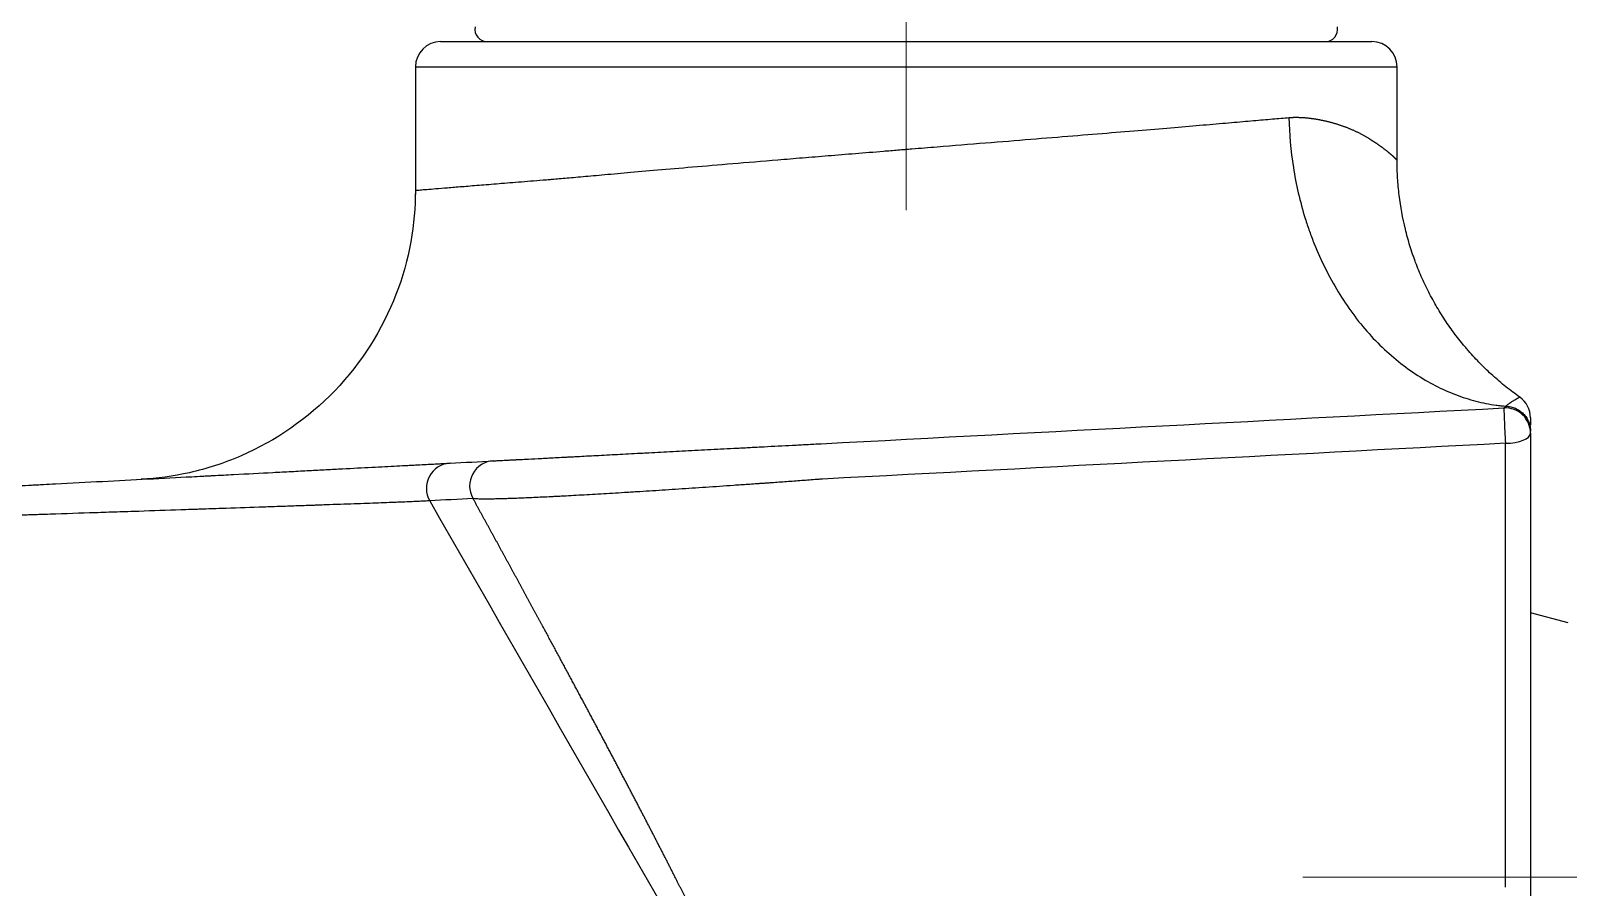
# Model space of a CAD drawing. Extents: x 900 to 2324, y -1513 to 827.
# Drawn here: x 1874.1 to 1935.2, y 247.6 to 281.6 of the extents above; entities that cross this region are included whole.
import ezdxf

# ---------------------------------------------------------------- set-up
doc = ezdxf.new("R2010")
doc.units = 0
doc.header["$LTSCALE"] = 4
doc.header["$MEASUREMENT"] = 0
doc.linetypes.add('CENTER2', pattern=[28.575, 19.05, -3.175, 3.175, -3.175])
doc.layers.add('1', color=7, linetype='CONTINUOUS')
doc.layers.add('Cneter', color=1, linetype='CENTER2', lineweight=13)

msp = doc.modelspace()

# ---------------------------------------------------------------- linework, layer by layer
at = {"layer": '1', "color": 7, "linetype": 'Continuous', "lineweight": -3}
for p, q in [((1890.405, 281.178), (1927.405, 281.178)), ((1889.405, 280.178), (1928.405, 280.178)), ((1889.405, 280.178), (1889.405, 275.107)), ((1928.405, 276.45), (1928.405, 280.178)), ((1935.204, 258.077), (1933.704, 258.479))]:
    msp.add_line(p, q, dxfattribs=at)
for centre, radius, start, end in [((1892.267, 281.678), 0.5, 170.41457, 270), ((1925.544, 281.678), 0.5, 270, 9.58543), ((1890.405, 280.178), 1, 90, 180), ((1927.405, 280.178), 1, 0, 90), ((1932.704, 265.624), 1, 0, 93)]:
    msp.add_arc(centre, radius, start, end, dxfattribs=at)
for centre, major_axis, ratio, start_param, end_param in [((1932.704, 266.233), (1, 0), 1, 0, 0.960104), ((1932.704, 265.624), (-0.052, 0.999), 0.016081, 0, 1.989444), ((1932.704, 265.624), (1, 0), 0.406746, 4.718993, 6.283185), ((1892.56, 263.52), (-0.052, 0.999), 0.998024, 6.283184, 8.30946), ((1890.839, 263.43), (-0.052, 0.999), 0.99809, 0, 2.042138)]:
    msp.add_ellipse(centre, major_axis=major_axis, ratio=ratio, start_param=start_param, end_param=end_param, dxfattribs=at)
for points, knots in [([(1889.405, 275.269), (1889.406, 275.269), (1889.438, 275.272), (1889.589, 275.285), (1889.843, 275.306), (1890.202, 275.335), (1890.668, 275.374), (1891.242, 275.42), (1891.923, 275.475), (1892.71, 275.539), (1893.304, 275.587), (1893.932, 275.638), (1894.305, 275.668), (1894.72, 275.702), (1894.789, 275.707), (1894.814, 275.71), (1894.817, 275.71), (1894.817, 275.71), (1894.817, 275.71), (1894.817, 275.71), (1894.817, 275.71), (1894.817, 275.71), (1894.818, 275.71), (1894.819, 275.71), (1894.823, 275.71), (1894.832, 275.711), (1894.883, 275.715), (1894.933, 275.719), (1895.072, 275.731), (1895.17, 275.739), (1895.481, 275.766), (1895.712, 275.786), (1896.224, 275.832), (1896.506, 275.857), (1897.126, 275.913), (1897.463, 275.943), (1898.2, 276.008), (1898.598, 276.043), (1899.459, 276.118), (1899.922, 276.158), (1900.916, 276.243), (1901.446, 276.288), (1902.576, 276.382), (1903.176, 276.432), (1904.126, 276.51), (1904.777, 276.564), (1905.802, 276.648), (1906.876, 276.735), (1907.622, 276.796), (1908.192, 276.842), (1908.48, 276.866), (1908.783, 276.891), (1908.893, 276.9), (1908.906, 276.901), (1908.906, 276.901), (1908.907, 276.901), (1908.908, 276.901), (1908.91, 276.901), (1908.915, 276.901), (1908.924, 276.902), (1908.953, 276.905), (1909.022, 276.91), (1909.085, 276.915), (1909.465, 276.946), (1909.799, 276.974), (1910.787, 277.054), (1911.428, 277.106), (1912.671, 277.206), (1913.272, 277.254), (1914.43, 277.348), (1914.987, 277.393), (1916.056, 277.48), (1916.567, 277.522), (1917.544, 277.602), (1918.008, 277.641), (1918.892, 277.714), (1919.311, 277.75), (1920.103, 277.817), (1920.477, 277.848), (1921.182, 277.909), (1921.513, 277.937), (1922.134, 277.991), (1922.424, 278.016), (1922.967, 278.063), (1923.22, 278.085), (1923.69, 278.125), (1923.908, 278.144), (1924.11, 278.16)], [0, 0, 0, 0, 0.031178, 0.062431, 0.093683, 0.124935, 0.156187, 0.18744, 0.218692, 0.249944, 0.281197, 0.281197, 0.312449, 0.316356, 0.318309, 0.318553, 0.318553, 0.318557, 0.318557, 0.318561, 0.318568, 0.318584, 0.318614, 0.318675, 0.318797, 0.319285, 0.320262, 0.328075, 0.328075, 0.343701, 0.343701, 0.374954, 0.374954, 0.406206, 0.406206, 0.437458, 0.437458, 0.468711, 0.468711, 0.499963, 0.499963, 0.531215, 0.531215, 0.562468, 0.562468, 0.578094, 0.59372, 0.609346, 0.624972, 0.624972, 0.632785, 0.636692, 0.63718, 0.63718, 0.637195, 0.637195, 0.637211, 0.637241, 0.637302, 0.637424, 0.637668, 0.638645, 0.640598, 0.640598, 0.656225, 0.656225, 0.687477, 0.687477, 0.718729, 0.718729, 0.749981, 0.749981, 0.781234, 0.781234, 0.812486, 0.812486, 0.843738, 0.843738, 0.874991, 0.874991, 0.906243, 0.906243, 0.937495, 0.937495, 0.968748, 0.968748, 1, 1, 1, 1]), ([(1924.11, 278.16), (1924.123, 278.161), (1924.15, 278.164), (1924.191, 278.166), (1924.232, 278.168), (1924.273, 278.17), (1924.315, 278.171), (1924.358, 278.172), (1924.401, 278.172), (1924.444, 278.172), (1924.488, 278.171), (1924.532, 278.169), (1924.577, 278.168), (1924.622, 278.165), (1924.668, 278.163), (1924.714, 278.159), (1924.76, 278.156), (1924.807, 278.152), (1924.854, 278.147), (1924.902, 278.142), (1924.949, 278.136), (1924.998, 278.13), (1925.046, 278.123), (1925.095, 278.116), (1925.144, 278.109), (1925.193, 278.101), (1925.242, 278.092), (1925.292, 278.083), (1925.342, 278.074), (1925.392, 278.064), (1925.443, 278.053), (1925.494, 278.042), (1925.544, 278.031), (1925.595, 278.019), (1925.646, 278.007), (1925.697, 277.994), (1925.749, 277.98), (1925.8, 277.967), (1925.852, 277.952), (1925.903, 277.938), (1925.955, 277.922), (1926.006, 277.906), (1926.058, 277.89), (1926.11, 277.873), (1926.161, 277.856), (1926.213, 277.839), (1926.264, 277.82), (1926.316, 277.802), (1926.367, 277.783), (1926.418, 277.763), (1926.469, 277.743), (1926.52, 277.722), (1926.571, 277.701), (1926.621, 277.68), (1926.671, 277.657), (1926.721, 277.635), (1926.771, 277.612), (1926.821, 277.588), (1926.87, 277.564), (1926.919, 277.54), (1926.967, 277.515), (1927.015, 277.49), (1927.063, 277.464), (1927.11, 277.437), (1927.157, 277.41), (1927.204, 277.383), (1927.25, 277.355), (1927.29, 277.33), (1927.324, 277.309), (1927.352, 277.291), (1927.379, 277.273), (1927.407, 277.256), (1927.433, 277.238), (1927.46, 277.221), (1927.485, 277.204), (1927.511, 277.187), (1927.535, 277.171), (1927.56, 277.154), (1927.584, 277.138), (1927.607, 277.122), (1927.63, 277.106), (1927.653, 277.09), (1927.675, 277.075), (1927.697, 277.059), (1927.718, 277.044), (1927.739, 277.029), (1927.76, 277.015), (1927.78, 277), (1927.8, 276.986), (1927.819, 276.972), (1927.838, 276.958), (1927.857, 276.944), (1927.875, 276.93), (1927.892, 276.917), (1927.91, 276.904), (1927.927, 276.891), (1927.943, 276.878), (1927.96, 276.865), (1927.976, 276.853), (1927.991, 276.841), (1928.006, 276.828), (1928.021, 276.817), (1928.036, 276.805), (1928.05, 276.793), (1928.063, 276.782), (1928.077, 276.771), (1928.09, 276.76), (1928.103, 276.749), (1928.115, 276.739), (1928.127, 276.728), (1928.139, 276.718), (1928.151, 276.708), (1928.162, 276.698), (1928.173, 276.689), (1928.183, 276.679), (1928.194, 276.67), (1928.204, 276.661), (1928.213, 276.652), (1928.223, 276.644), (1928.232, 276.635), (1928.241, 276.627), (1928.249, 276.619), (1928.257, 276.611), (1928.265, 276.603), (1928.273, 276.596), (1928.281, 276.588), (1928.288, 276.581), (1928.295, 276.574), (1928.302, 276.568), (1928.308, 276.561), (1928.314, 276.555), (1928.32, 276.548), (1928.326, 276.542), (1928.332, 276.537), (1928.337, 276.531), (1928.342, 276.526), (1928.347, 276.52), (1928.351, 276.515), (1928.356, 276.51), (1928.36, 276.506), (1928.364, 276.501), (1928.368, 276.497), (1928.371, 276.493), (1928.375, 276.489), (1928.378, 276.485), (1928.381, 276.482), (1928.384, 276.478), (1928.386, 276.475), (1928.389, 276.472), (1928.391, 276.469), (1928.393, 276.467), (1928.395, 276.464), (1928.397, 276.462), (1928.398, 276.46), (1928.4, 276.458), (1928.401, 276.457), (1928.402, 276.455), (1928.403, 276.454), (1928.404, 276.453), (1928.404, 276.452), (1928.405, 276.451), (1928.405, 276.451), (1928.405, 276.451), (1928.405, 276.451), (1928.405, 276.45)], [0, 0, 0, 0, 0.004812, 0.009704, 0.014677, 0.019731, 0.024867, 0.030085, 0.035385, 0.040767, 0.046231, 0.051779, 0.057409, 0.063123, 0.06892, 0.074801, 0.080765, 0.086814, 0.092947, 0.099163, 0.105465, 0.111851, 0.118322, 0.124877, 0.131518, 0.138244, 0.145055, 0.151951, 0.158933, 0.166001, 0.173154, 0.180393, 0.187718, 0.195129, 0.202627, 0.21021, 0.21788, 0.225636, 0.233478, 0.241407, 0.249422, 0.257525, 0.265714, 0.273989, 0.282352, 0.290802, 0.299338, 0.307962, 0.316672, 0.32547, 0.334355, 0.343328, 0.352387, 0.361535, 0.370769, 0.380091, 0.389501, 0.398998, 0.408582, 0.418255, 0.428015, 0.437862, 0.447798, 0.457821, 0.467933, 0.478132, 0.488419, 0.498794, 0.505429, 0.512034, 0.518609, 0.525153, 0.531667, 0.538151, 0.544605, 0.551029, 0.557422, 0.563786, 0.570119, 0.576422, 0.582695, 0.588938, 0.59515, 0.601333, 0.607486, 0.613608, 0.6197, 0.625763, 0.631795, 0.637797, 0.643769, 0.649712, 0.655624, 0.661506, 0.667359, 0.673181, 0.678974, 0.684736, 0.690469, 0.696172, 0.701845, 0.707488, 0.713102, 0.718685, 0.724239, 0.729763, 0.735257, 0.740722, 0.746156, 0.751562, 0.756937, 0.762283, 0.767599, 0.772885, 0.778142, 0.783369, 0.788567, 0.793735, 0.798874, 0.803983, 0.809063, 0.814113, 0.819134, 0.824125, 0.829088, 0.83402, 0.838924, 0.843798, 0.848642, 0.853458, 0.858244, 0.863001, 0.867729, 0.872428, 0.877097, 0.881738, 0.886349, 0.890932, 0.895485, 0.90001, 0.904505, 0.908972, 0.91341, 0.917819, 0.922199, 0.92655, 0.930873, 0.935167, 0.939432, 0.943668, 0.947877, 0.952056, 0.956207, 0.96033, 0.964424, 0.96849, 0.972527, 0.976536, 0.980517, 0.98447, 0.988395, 0.992291, 0.99616, 1, 1, 1, 1]), ([(1924.11, 278.16), (1924.123, 277.519), (1924.178, 276.854), (1924.337, 275.843), (1924.402, 275.503), (1924.559, 274.824), (1924.651, 274.484), (1924.808, 273.978), (1924.864, 273.81), (1924.982, 273.475), (1925.045, 273.309), (1925.243, 272.813), (1925.681, 271.838), (1926.416, 270.625), (1927.064, 269.826), (1927.516, 269.322), (1927.751, 269.085), (1928.479, 268.422), (1929.251, 267.853), (1930.187, 267.369), (1930.592, 267.201), (1930.861, 267.098), (1930.996, 267.051), (1931.401, 266.923), (1931.804, 266.82), (1932.269, 266.741), (1932.467, 266.717), (1932.598, 266.702), (1932.663, 266.696), (1932.729, 266.691)], [0, 0, 0, 0, 0.125, 0.125, 0.1875, 0.1875, 0.25, 0.25, 0.28125, 0.28125, 0.3125, 0.3125, 0.375, 0.5, 0.5625, 0.5625, 0.625, 0.625, 0.75, 0.8125, 0.84375, 0.84375, 0.875, 0.875, 0.9375, 0.96875, 0.984375, 0.984375, 1, 1, 1, 1]), ([(1933.278, 267.053), (1933.184, 267.118), (1933.092, 267.186), (1932.909, 267.323), (1932.819, 267.393), (1932.552, 267.606), (1932.378, 267.754), (1932.039, 268.059), (1931.874, 268.217), (1931.552, 268.543), (1931.396, 268.712), (1931.206, 268.929), (1931.169, 268.973), (1931.094, 269.061), (1931.057, 269.106), (1930.947, 269.24), (1930.875, 269.33), (1930.664, 269.603), (1930.394, 269.975), (1930.148, 270.359), (1929.915, 270.751), (1929.693, 271.149), (1929.495, 271.561), (1929.308, 271.979), (1929.221, 272.192), (1929.119, 272.462), (1929.1, 272.516), (1929.06, 272.625), (1929.041, 272.68), (1928.985, 272.844), (1928.95, 272.954), (1928.848, 273.284), (1928.787, 273.505), (1928.624, 274.172), (1928.543, 274.621), (1928.461, 275.302), (1928.44, 275.53), (1928.412, 275.988), (1928.405, 276.219), (1928.405, 276.45)], [0, 0, 0, 0, 0.03125, 0.03125, 0.0625, 0.0625, 0.125, 0.125, 0.1875, 0.1875, 0.25, 0.25, 0.265625, 0.265625, 0.28125, 0.28125, 0.3125, 0.3125, 0.375, 0.4375, 0.4375, 0.5, 0.5625, 0.5625, 0.625, 0.625, 0.640625, 0.640625, 0.65625, 0.65625, 0.6875, 0.6875, 0.75, 0.75, 0.875, 0.875, 0.9375, 0.9375, 1, 1, 1, 1]), ([(1889.405, 275.269), (1889.405, 273.941), (1889.168, 272.514), (1888.102, 269.749), (1887.27, 268.418), (1885.138, 266.196), (1883.844, 265.311), (1881.81, 264.427), (1881.117, 264.204), (1879.78, 263.903), (1879.158, 263.824), (1878.507, 263.785)], [0, 0, 0, 0, 0.251725, 0.251725, 0.503449, 0.503449, 0.755174, 0.755174, 0.881036, 0.881036, 1, 1, 1, 1]), ([(1932.728, 266.691), (1932.755, 266.716), (1932.781, 266.738), (1932.817, 266.768), (1932.829, 266.778), (1932.851, 266.795), (1932.862, 266.804), (1932.895, 266.828), (1932.915, 266.843), (1932.953, 266.869), (1932.972, 266.881), (1933.023, 266.915), (1933.054, 266.933), (1933.108, 266.964), (1933.133, 266.978), (1933.175, 267), (1933.193, 267.01), (1933.224, 267.026), (1933.237, 267.032), (1933.258, 267.042), (1933.265, 267.046), (1933.275, 267.051), (1933.278, 267.053), (1933.278, 267.053)], [0, 0, 0, 0, 0.062493, 0.062493, 0.09374, 0.09374, 0.124986, 0.124986, 0.18748, 0.18748, 0.249973, 0.249973, 0.374959, 0.374959, 0.499946, 0.499946, 0.624932, 0.624932, 0.749919, 0.749919, 0.874905, 0.874905, 1, 1, 1, 1]), ([(1932.652, 266.622), (1932.655, 266.622), (1932.658, 266.623), (1932.663, 266.625), (1932.672, 266.628), (1932.682, 266.634), (1932.703, 266.652), (1932.717, 266.669), (1932.733, 266.691)], [0, 0, 0, 0, 0.125, 0.125, 0.25, 0.5, 0.5, 1, 1, 1, 1]), ([(1932.728, 266.691), (1932.793, 266.69), (1932.857, 266.682), (1932.983, 266.654), (1933.044, 266.634), (1933.163, 266.583), (1933.219, 266.551), (1933.325, 266.478), (1933.375, 266.437), (1933.465, 266.345), (1933.506, 266.294), (1933.576, 266.187), (1933.606, 266.129), (1933.655, 266.01), (1933.673, 265.948), (1933.698, 265.822), (1933.704, 265.758), (1933.704, 265.693)], [0, 0, 0, 0, 0.125, 0.125, 0.25, 0.25, 0.375, 0.375, 0.5, 0.5, 0.625, 0.625, 0.75, 0.75, 0.875, 0.875, 1, 1, 1, 1]), ([(1933.704, 266.233), (1933.704, 266.233), (1933.704, 266.23), (1933.704, 266.218), (1933.704, 266.209), (1933.704, 266.186), (1933.704, 266.171), (1933.704, 266.137), (1933.704, 266.118), (1933.704, 266.074), (1933.704, 266.05), (1933.704, 265.997), (1933.704, 265.967), (1933.704, 265.934), (1933.704, 265.933), (1933.704, 265.932)], [0, 0, 0, 0, 0.165649, 0.165649, 0.331298, 0.331298, 0.496946, 0.496946, 0.662595, 0.662595, 0.828244, 0.828244, 0.993893, 0.993893, 1, 1, 1, 1]), ([(1903.259, 265.082), (1903.634, 265.102), (1904.01, 265.121), (1904.576, 265.151), (1904.765, 265.161), (1905.144, 265.181), (1905.334, 265.191), (1905.524, 265.201)], [0, 0, 0, 0, 0.5, 0.5, 0.75, 0.75, 1, 1, 1, 1]), ([(1932.711, 247.574), (1932.711, 248.183), (1932.711, 248.792), (1932.711, 251.837), (1932.711, 254.273), (1932.711, 259.545), (1932.711, 262.381), (1932.711, 265.217)], [0, 0, 0, 0, 0.103559, 0.103559, 0.517795, 0.517795, 1, 1, 1, 1]), ([(1933.704, 265.624), (1933.704, 264.609), (1933.704, 263.594), (1933.704, 260.957), (1933.704, 259.335), (1933.704, 256.091), (1933.704, 254.469), (1933.704, 251.225), (1933.704, 249.603), (1933.704, 247.981)], [0, 0, 0, 0, 0.172575, 0.172575, 0.448383, 0.448383, 0.724192, 0.724192, 1, 1, 1, 1]), ([(1892.508, 264.518), (1892.514, 264.519), (1892.52, 264.519), (1892.535, 264.52), (1892.56, 264.521), (1892.593, 264.523), (1892.669, 264.527), (1892.797, 264.534), (1892.98, 264.543), (1893.14, 264.552), (1893.196, 264.555), (1893.287, 264.559), (1893.334, 264.562), (1893.383, 264.564), (1893.416, 264.566), (1893.433, 264.567), (1893.518, 264.571), (1893.589, 264.575), (1893.739, 264.583), (1893.817, 264.587), (1894.062, 264.6), (1894.416, 264.618), (1894.824, 264.64), (1895.15, 264.657), (1895.262, 264.663), (1895.407, 264.67), (1895.436, 264.672), (1895.494, 264.675), (1895.524, 264.677), (1895.613, 264.681), (1895.674, 264.684), (1895.978, 264.7), (1896.232, 264.714), (1896.762, 264.741), (1897.314, 264.77), (1897.907, 264.801), (1898.252, 264.82), (1898.29, 264.822), (1898.367, 264.826), (1898.406, 264.828), (1898.523, 264.834), (1898.758, 264.846), (1898.996, 264.858), (1899.476, 264.884), (1899.801, 264.901), (1900.298, 264.927), (1900.466, 264.936), (1900.803, 264.953), (1900.973, 264.962), (1901.486, 264.989), (1901.834, 265.007), (1902.276, 265.03), (1902.365, 265.035), (1902.543, 265.044), (1902.721, 265.054), (1902.9, 265.063), (1903.079, 265.072), (1903.169, 265.077), (1903.259, 265.082)], [0, 0, 0, 0, 0.015625, 0.015625, 0.03125, 0.0625, 0.0625, 0.125, 0.1875, 0.1875, 0.21875, 0.21875, 0.234375, 0.242188, 0.242188, 0.25, 0.25, 0.28125, 0.28125, 0.3125, 0.3125, 0.375, 0.4375, 0.4375, 0.46875, 0.46875, 0.476563, 0.476563, 0.484375, 0.484375, 0.5, 0.5, 0.5625, 0.5625, 0.625, 0.6875, 0.6875, 0.695313, 0.695313, 0.703125, 0.703125, 0.71875, 0.75, 0.75, 0.8125, 0.8125, 0.84375, 0.84375, 0.875, 0.875, 0.9375, 0.9375, 0.953125, 0.953125, 0.96875, 0.984375, 0.984375, 1, 1, 1, 1]), ([(1869.292, 263.302), (1869.948, 263.336), (1870.601, 263.37), (1871.9, 263.438), (1872.546, 263.472), (1873.51, 263.523), (1873.83, 263.54), (1874.23, 263.561), (1874.31, 263.565), (1874.469, 263.573), (1874.549, 263.577), (1874.788, 263.59), (1874.947, 263.598), (1875.737, 263.64), (1876.359, 263.672), (1877.582, 263.736), (1878.184, 263.768), (1879.367, 263.83), (1879.948, 263.86), (1880.661, 263.898), (1880.803, 263.905), (1881.014, 263.916), (1881.085, 263.92), (1881.225, 263.927), (1881.575, 263.946), (1881.917, 263.963), (1882.725, 264.006), (1883.245, 264.033), (1883.996, 264.072), (1884.241, 264.085), (1884.722, 264.11), (1885.193, 264.135), (1885.644, 264.159), (1885.974, 264.176), (1886.083, 264.182), (1886.298, 264.193), (1886.403, 264.199), (1886.923, 264.226), (1887.311, 264.246), (1887.853, 264.275), (1888.027, 264.284), (1888.36, 264.301), (1888.52, 264.309), (1888.825, 264.325), (1888.971, 264.333), (1889.177, 264.344), (1889.244, 264.347), (1889.342, 264.353), (1889.374, 264.354), (1889.437, 264.358), (1889.468, 264.359), (1889.743, 264.374), (1889.953, 264.385), (1890.218, 264.398), (1890.298, 264.403), (1890.441, 264.41), (1890.505, 264.414), (1890.615, 264.419), (1890.661, 264.422), (1890.737, 264.426), (1890.766, 264.427), (1890.787, 264.428)], [0, 0, 0, 0, 0.0625, 0.0625, 0.125, 0.125, 0.15625, 0.15625, 0.164062, 0.164062, 0.171875, 0.171875, 0.1875, 0.1875, 0.25, 0.25, 0.3125, 0.3125, 0.375, 0.375, 0.390625, 0.390625, 0.398437, 0.398437, 0.40625, 0.4375, 0.4375, 0.5, 0.5, 0.53125, 0.53125, 0.5625, 0.59375, 0.59375, 0.609375, 0.609375, 0.625, 0.625, 0.6875, 0.6875, 0.71875, 0.71875, 0.75, 0.75, 0.78125, 0.78125, 0.796875, 0.796875, 0.804687, 0.804687, 0.8125, 0.8125, 0.875, 0.875, 0.90625, 0.90625, 0.9375, 0.9375, 0.96875, 0.96875, 1, 1, 1, 1]), ([(1903.19, 263.621), (1903.166, 263.62), (1903.142, 263.618), (1903.094, 263.614), (1903.07, 263.613), (1902.998, 263.608), (1902.855, 263.597), (1902.618, 263.581), (1902.428, 263.567), (1902.239, 263.554), (1902.145, 263.548), (1901.675, 263.515), (1901.306, 263.49), (1900.76, 263.452), (1900.58, 263.44), (1900.222, 263.416), (1900.044, 263.404), (1899.516, 263.369), (1899.17, 263.347), (1898.661, 263.314), (1898.492, 263.304), (1898.242, 263.288), (1898.159, 263.283), (1898.035, 263.275), (1897.994, 263.273), (1897.912, 263.268), (1897.544, 263.245), (1897.19, 263.224), (1896.581, 263.188), (1896.288, 263.171), (1895.724, 263.139), (1895.453, 263.125), (1895.129, 263.108), (1895.065, 263.104), (1894.969, 263.099), (1894.938, 263.098), (1894.875, 263.095), (1894.72, 263.087), (1894.57, 263.079), (1894.221, 263.063), (1893.784, 263.043), (1893.404, 263.028), (1893.139, 263.019), (1893.055, 263.016), (1892.893, 263.011), (1892.815, 263.009), (1892.723, 263.006), (1892.705, 263.006), (1892.669, 263.005), (1892.616, 263.004), (1892.497, 263.001), (1892.404, 263), (1892.229, 262.998), (1892.027, 262.998), (1891.883, 263.002), (1891.768, 263.009), (1891.725, 263.014), (1891.696, 263.02)], [0, 0, 0, 0, 0.003906, 0.003906, 0.007812, 0.007812, 0.015625, 0.03125, 0.046875, 0.046875, 0.0625, 0.0625, 0.125, 0.125, 0.15625, 0.15625, 0.1875, 0.1875, 0.25, 0.25, 0.28125, 0.28125, 0.296875, 0.296875, 0.304687, 0.304687, 0.3125, 0.375, 0.375, 0.4375, 0.4375, 0.5, 0.5, 0.515625, 0.515625, 0.523437, 0.523437, 0.53125, 0.5625, 0.5625, 0.625, 0.6875, 0.6875, 0.71875, 0.71875, 0.75, 0.75, 0.757812, 0.757812, 0.765625, 0.78125, 0.8125, 0.8125, 0.875, 0.9375, 0.9375, 1, 1, 1, 1]), ([(1905.583, 263.795), (1905.558, 263.793), (1905.533, 263.791), (1905.483, 263.788), (1905.407, 263.782), (1905.231, 263.769), (1905.081, 263.757), (1904.78, 263.735), (1904.579, 263.72), (1904.179, 263.69), (1903.98, 263.676), (1903.68, 263.654), (1903.581, 263.647), (1903.431, 263.637), (1903.357, 263.631), (1903.282, 263.626), (1903.233, 263.623), (1903.208, 263.621), (1903.183, 263.619)], [0, 0, 0, 0, 0.03125, 0.03125, 0.0625, 0.125, 0.25, 0.25, 0.5, 0.5, 0.75, 0.75, 0.875, 0.875, 0.9375, 0.96875, 0.96875, 1, 1, 1, 1]), ([(1889.975, 262.93), (1889.975, 262.93), (1889.975, 262.93), (1889.974, 262.93), (1889.974, 262.93), (1889.973, 262.929), (1889.971, 262.929), (1889.966, 262.929), (1889.956, 262.928), (1889.934, 262.927), (1889.91, 262.925), (1889.855, 262.922), (1889.811, 262.92), (1889.705, 262.915), (1889.644, 262.912), (1889.506, 262.906), (1889.429, 262.902), (1889.174, 262.891), (1888.971, 262.883), (1888.706, 262.873), (1888.676, 262.872), (1888.615, 262.869), (1888.584, 262.868), (1888.49, 262.864), (1888.425, 262.862), (1888.226, 262.854), (1888.085, 262.849), (1887.791, 262.838), (1887.636, 262.832), (1887.314, 262.82), (1887.147, 262.814), (1886.624, 262.795), (1886.249, 262.782), (1885.749, 262.764), (1885.647, 262.76), (1885.492, 262.754), (1885.44, 262.753), (1885.335, 262.749), (1885.071, 262.74), (1884.582, 262.722), (1884.129, 262.707), (1883.666, 262.691), (1883.43, 262.683), (1882.707, 262.658), (1882.207, 262.641), (1881.431, 262.615), (1881.168, 262.606), (1880.833, 262.594), (1880.766, 262.592), (1880.631, 262.587), (1880.564, 262.585), (1880.36, 262.578), (1880.224, 262.574), (1879.54, 262.55), (1878.983, 262.531), (1878.132, 262.503), (1877.846, 262.494), (1877.414, 262.479), (1877.269, 262.475), (1876.978, 262.465), (1876.832, 262.46), (1876.099, 262.437), (1875.503, 262.417), (1874.747, 262.392), (1874.595, 262.387), (1874.366, 262.38), (1874.29, 262.377), (1874.137, 262.372), (1873.755, 262.36), (1873.063, 262.337), (1872.444, 262.317), (1871.979, 262.301), (1871.823, 262.296), (1871.512, 262.286), (1871.356, 262.281), (1870.888, 262.266), (1870.576, 262.256), (1870.107, 262.241), (1869.872, 262.233), (1869.598, 262.225), (1869.461, 262.22), (1869.392, 262.218), (1869.358, 262.217), (1869.343, 262.217), (1869.333, 262.216), (1869.328, 262.216), (1869.324, 262.216)], [0, 0, 0, 0, 0.000244, 0.000244, 0.000488, 0.000977, 0.001953, 0.003906, 0.007812, 0.015625, 0.03125, 0.03125, 0.0625, 0.0625, 0.09375, 0.09375, 0.125, 0.125, 0.1875, 0.1875, 0.195313, 0.195313, 0.203125, 0.203125, 0.21875, 0.21875, 0.25, 0.25, 0.28125, 0.28125, 0.3125, 0.3125, 0.375, 0.375, 0.390625, 0.390625, 0.398437, 0.398437, 0.40625, 0.4375, 0.46875, 0.46875, 0.5, 0.5, 0.5625, 0.5625, 0.59375, 0.59375, 0.601562, 0.601562, 0.609375, 0.609375, 0.625, 0.625, 0.6875, 0.6875, 0.71875, 0.71875, 0.734375, 0.734375, 0.75, 0.75, 0.8125, 0.8125, 0.828125, 0.828125, 0.835937, 0.835937, 0.84375, 0.875, 0.90625, 0.90625, 0.921875, 0.921875, 0.9375, 0.9375, 0.96875, 0.96875, 0.984375, 0.992188, 0.996094, 0.998047, 0.999023, 0.999512, 0.999512, 1, 1, 1, 1]), ([(1899.765, 247.892), (1899.754, 247.913), (1899.733, 247.955), (1899.701, 248.018), (1899.669, 248.082), (1899.637, 248.145), (1899.604, 248.209), (1899.572, 248.273), (1899.539, 248.338), (1899.506, 248.403), (1899.473, 248.468), (1899.44, 248.533), (1899.406, 248.598), (1899.373, 248.664), (1899.339, 248.73), (1899.305, 248.796), (1899.271, 248.863), (1899.237, 248.929), (1899.203, 248.996), (1899.168, 249.064), (1899.134, 249.131), (1899.099, 249.199), (1899.064, 249.267), (1899.029, 249.335), (1898.993, 249.404), (1898.958, 249.473), (1898.922, 249.542), (1898.887, 249.611), (1898.851, 249.681), (1898.815, 249.751), (1898.779, 249.821), (1898.742, 249.891), (1898.706, 249.962), (1898.669, 250.033), (1898.632, 250.104), (1898.595, 250.175), (1898.558, 250.247), (1898.521, 250.319), (1898.483, 250.391), (1898.446, 250.463), (1898.408, 250.536), (1898.37, 250.609), (1898.332, 250.682), (1898.294, 250.756), (1898.255, 250.829), (1898.217, 250.903), (1898.178, 250.977), (1898.139, 251.052), (1898.1, 251.127), (1898.061, 251.202), (1898.021, 251.277), (1897.982, 251.352), (1897.942, 251.428), (1897.902, 251.504), (1897.862, 251.58), (1897.822, 251.657), (1897.782, 251.734), (1897.742, 251.811), (1897.701, 251.888), (1897.66, 251.966), (1897.619, 252.044), (1897.578, 252.122), (1897.537, 252.2), (1897.496, 252.279), (1897.454, 252.357), (1897.412, 252.437), (1897.37, 252.516), (1897.328, 252.596), (1897.286, 252.675), (1897.244, 252.756), (1897.201, 252.836), (1897.159, 252.917), (1897.116, 252.998), (1897.073, 253.079), (1897.03, 253.16), (1896.987, 253.242), (1896.943, 253.324), (1896.9, 253.406), (1896.856, 253.488), (1896.812, 253.571), (1896.768, 253.654), (1896.724, 253.737), (1896.679, 253.821), (1896.635, 253.905), (1896.59, 253.989), (1896.545, 254.073), (1896.5, 254.157), (1896.455, 254.242), (1896.41, 254.327), (1896.364, 254.412), (1896.319, 254.498), (1896.273, 254.584), (1896.227, 254.67), (1896.181, 254.756), (1896.135, 254.843), (1896.088, 254.93), (1896.042, 255.017), (1895.995, 255.104), (1895.948, 255.192), (1895.901, 255.279), (1895.854, 255.368), (1895.806, 255.456), (1895.759, 255.545), (1895.711, 255.633), (1895.663, 255.723), (1895.615, 255.812), (1895.567, 255.902), (1895.519, 255.992), (1895.47, 256.082), (1895.422, 256.172), (1895.373, 256.263), (1895.324, 256.354), (1895.275, 256.445), (1895.226, 256.537), (1895.176, 256.628), (1895.127, 256.72), (1895.077, 256.813), (1895.027, 256.905), (1894.977, 256.998), (1894.927, 257.091), (1894.877, 257.184), (1894.826, 257.278), (1894.776, 257.371), (1894.725, 257.465), (1894.674, 257.56), (1894.623, 257.654), (1894.571, 257.749), (1894.52, 257.844), (1894.468, 257.939), (1894.417, 258.035), (1894.365, 258.131), (1894.313, 258.227), (1894.26, 258.323), (1894.208, 258.42), (1894.155, 258.517), (1894.103, 258.614), (1894.05, 258.711), (1893.997, 258.809), (1893.944, 258.907), (1893.89, 259.005), (1893.837, 259.103), (1893.783, 259.202), (1893.729, 259.301), (1893.676, 259.4), (1893.621, 259.5), (1893.567, 259.599), (1893.513, 259.699), (1893.458, 259.799), (1893.403, 259.9), (1893.349, 260.001), (1893.293, 260.102), (1893.238, 260.203), (1893.183, 260.304), (1893.127, 260.406), (1893.072, 260.508), (1893.016, 260.61), (1892.96, 260.713), (1892.904, 260.816), (1892.847, 260.919), (1892.791, 261.022), (1892.734, 261.126), (1892.678, 261.229), (1892.621, 261.334), (1892.563, 261.438), (1892.506, 261.542), (1892.449, 261.647), (1892.391, 261.752), (1892.334, 261.858), (1892.276, 261.963), (1892.218, 262.069), (1892.159, 262.175), (1892.101, 262.282), (1892.043, 262.388), (1891.984, 262.495), (1891.925, 262.602), (1891.866, 262.71), (1891.807, 262.818), (1891.748, 262.925), (1891.708, 262.998), (1891.688, 263.034)], [0, 0, 0, 0, 0.004933, 0.009872, 0.014817, 0.019768, 0.024725, 0.029688, 0.034658, 0.039633, 0.044615, 0.049603, 0.054597, 0.059598, 0.064605, 0.069618, 0.074638, 0.079665, 0.084698, 0.089737, 0.094784, 0.099837, 0.104897, 0.109963, 0.115037, 0.120117, 0.125205, 0.130299, 0.1354, 0.140508, 0.145624, 0.150746, 0.155876, 0.161013, 0.166157, 0.171308, 0.176467, 0.181633, 0.186806, 0.191987, 0.197175, 0.202371, 0.207575, 0.212786, 0.218005, 0.223231, 0.228465, 0.233707, 0.238957, 0.244214, 0.249479, 0.254753, 0.260034, 0.265323, 0.27062, 0.275926, 0.281239, 0.28656, 0.29189, 0.297228, 0.302574, 0.307928, 0.313291, 0.318662, 0.324041, 0.329429, 0.334825, 0.34023, 0.345643, 0.351065, 0.356495, 0.361934, 0.367382, 0.372838, 0.378303, 0.383777, 0.38926, 0.394751, 0.400251, 0.40576, 0.411278, 0.416805, 0.422341, 0.427886, 0.43344, 0.439004, 0.444576, 0.450157, 0.455748, 0.461348, 0.466957, 0.472575, 0.478203, 0.483839, 0.489486, 0.495141, 0.500807, 0.506481, 0.512165, 0.517859, 0.523562, 0.529274, 0.534997, 0.540729, 0.54647, 0.552221, 0.557982, 0.563753, 0.569533, 0.575324, 0.581124, 0.586934, 0.592754, 0.598583, 0.604423, 0.610273, 0.616132, 0.622002, 0.627882, 0.633772, 0.639671, 0.645581, 0.651502, 0.657432, 0.663373, 0.669323, 0.675285, 0.681256, 0.687238, 0.69323, 0.699232, 0.705245, 0.711268, 0.717302, 0.723346, 0.7294, 0.735465, 0.741541, 0.747627, 0.753724, 0.759831, 0.765949, 0.772078, 0.778217, 0.784367, 0.790528, 0.7967, 0.802882, 0.809075, 0.815279, 0.821494, 0.82772, 0.833956, 0.840204, 0.846462, 0.852731, 0.859012, 0.865303, 0.871605, 0.877919, 0.884243, 0.890579, 0.896925, 0.903283, 0.909652, 0.916032, 0.922424, 0.928826, 0.93524, 0.941665, 0.948101, 0.954549, 0.961008, 0.967478, 0.97396, 0.980453, 0.986957, 0.993473, 1, 1, 1, 1]), ([(1933.704, 247.981), (1933.704, 247.651), (1933.704, 247.325), (1933.704, 246.68), (1933.704, 246.36), (1933.704, 245.413), (1933.704, 244.795), (1933.704, 243.888), (1933.704, 243.589), (1933.704, 243.146), (1933.704, 242.999), (1933.704, 242.708), (1933.704, 242.563), (1933.704, 241.846), (1933.704, 241.29), (1933.704, 240.752)], [0, 0, 0, 0, 0.125, 0.125, 0.25, 0.25, 0.5, 0.5, 0.625, 0.625, 0.6875, 0.6875, 0.75, 0.75, 1, 1, 1, 1]), ([(1902.614, 240.9), (1902.616, 240.899), (1902.62, 240.899), (1902.625, 240.899), (1902.631, 240.899), (1902.636, 240.899), (1902.641, 240.899), (1902.646, 240.9), (1902.651, 240.901), (1902.655, 240.902), (1902.66, 240.903), (1902.664, 240.905), (1902.669, 240.906), (1902.673, 240.908), (1902.677, 240.91), (1902.681, 240.913), (1902.685, 240.915), (1902.688, 240.918), (1902.692, 240.921), (1902.695, 240.925), (1902.698, 240.928), (1902.701, 240.932), (1902.704, 240.936), (1902.707, 240.94), (1902.71, 240.944), (1902.713, 240.949), (1902.715, 240.954), (1902.717, 240.959), (1902.719, 240.964), (1902.721, 240.97), (1902.723, 240.975), (1902.725, 240.981), (1902.727, 240.987), (1902.728, 240.994), (1902.73, 241), (1902.731, 241.007), (1902.732, 241.014), (1902.733, 241.021), (1902.734, 241.029), (1902.735, 241.037), (1902.735, 241.045), (1902.736, 241.053), (1902.736, 241.061), (1902.736, 241.07), (1902.736, 241.079), (1902.736, 241.088), (1902.736, 241.097), (1902.735, 241.106), (1902.735, 241.116), (1902.734, 241.126), (1902.733, 241.136), (1902.733, 241.146), (1902.732, 241.157), (1902.73, 241.168), (1902.729, 241.179), (1902.728, 241.19), (1902.726, 241.202), (1902.724, 241.213), (1902.723, 241.225), (1902.721, 241.237), (1902.719, 241.25), (1902.716, 241.262), (1902.714, 241.275), (1902.711, 241.288), (1902.709, 241.301), (1902.706, 241.315), (1902.703, 241.328), (1902.7, 241.342), (1902.697, 241.357), (1902.694, 241.371), (1902.69, 241.385), (1902.687, 241.4), (1902.683, 241.415), (1902.679, 241.431), (1902.675, 241.446), (1902.671, 241.462), (1902.667, 241.478), (1902.663, 241.494), (1902.658, 241.51), (1902.653, 241.527), (1902.649, 241.543), (1902.644, 241.56), (1902.639, 241.578), (1902.634, 241.595), (1902.628, 241.613), (1902.623, 241.631), (1902.617, 241.649), (1902.612, 241.667), (1902.606, 241.686), (1902.6, 241.704), (1902.594, 241.723), (1902.588, 241.743), (1902.581, 241.762), (1902.575, 241.782), (1902.568, 241.802), (1902.561, 241.822), (1902.554, 241.842), (1902.547, 241.863), (1902.54, 241.883), (1902.533, 241.904), (1902.526, 241.926), (1902.518, 241.947), (1902.51, 241.969), (1902.503, 241.991), (1902.495, 242.013), (1902.486, 242.035), (1902.478, 242.058), (1902.47, 242.08), (1902.461, 242.103), (1902.453, 242.127), (1902.444, 242.15), (1902.435, 242.174), (1902.426, 242.198), (1902.417, 242.222), (1902.408, 242.246), (1902.398, 242.271), (1902.389, 242.295), (1902.379, 242.32), (1902.369, 242.346), (1902.359, 242.371), (1902.349, 242.397), (1902.339, 242.423), (1902.329, 242.449), (1902.318, 242.475), (1902.308, 242.501), (1902.297, 242.528), (1902.286, 242.555), (1902.275, 242.582), (1902.264, 242.61), (1902.252, 242.637), (1902.241, 242.665), (1902.229, 242.693), (1902.218, 242.722), (1902.206, 242.75), (1902.194, 242.779), (1902.182, 242.808), (1902.17, 242.837), (1902.157, 242.867), (1902.145, 242.896), (1902.132, 242.926), (1902.12, 242.956), (1902.107, 242.986), (1902.094, 243.017), (1902.08, 243.048), (1902.067, 243.079), (1902.054, 243.11), (1902.04, 243.141), (1902.027, 243.173), (1902.013, 243.205), (1901.999, 243.237), (1901.985, 243.269), (1901.97, 243.302), (1901.956, 243.334), (1901.942, 243.367), (1901.927, 243.4), (1901.912, 243.434), (1901.897, 243.468), (1901.882, 243.501), (1901.867, 243.535), (1901.852, 243.57), (1901.837, 243.604), (1901.821, 243.639), (1901.805, 243.674), (1901.79, 243.709), (1901.774, 243.744), (1901.757, 243.78), (1901.741, 243.816), (1901.725, 243.852), (1901.708, 243.888), (1901.692, 243.925), (1901.675, 243.961), (1901.658, 243.998), (1901.641, 244.036), (1901.624, 244.073), (1901.607, 244.111), (1901.589, 244.148), (1901.572, 244.186), (1901.554, 244.225), (1901.536, 244.263), (1901.518, 244.302), (1901.5, 244.341), (1901.482, 244.38), (1901.464, 244.419), (1901.445, 244.459), (1901.427, 244.499), (1901.408, 244.539), (1901.389, 244.579), (1901.37, 244.62), (1901.351, 244.66), (1901.332, 244.701), (1901.312, 244.742), (1901.293, 244.784), (1901.273, 244.825), (1901.253, 244.867), (1901.233, 244.909), (1901.213, 244.952), (1901.193, 244.994), (1901.173, 245.037), (1901.152, 245.08), (1901.131, 245.123), (1901.111, 245.166), (1901.09, 245.21), (1901.069, 245.254), (1901.048, 245.298), (1901.026, 245.342), (1901.005, 245.386), (1900.984, 245.431), (1900.962, 245.476), (1900.94, 245.521), (1900.918, 245.566), (1900.896, 245.612), (1900.874, 245.658), (1900.851, 245.704), (1900.829, 245.75), (1900.806, 245.797), (1900.784, 245.843), (1900.761, 245.89), (1900.738, 245.937), (1900.715, 245.985), (1900.691, 246.032), (1900.668, 246.08), (1900.644, 246.128), (1900.621, 246.176), (1900.597, 246.225), (1900.573, 246.273), (1900.549, 246.322), (1900.525, 246.371), (1900.5, 246.421), (1900.476, 246.47), (1900.451, 246.52), (1900.427, 246.57), (1900.402, 246.62), (1900.377, 246.671), (1900.352, 246.721), (1900.326, 246.772), (1900.301, 246.823), (1900.275, 246.875), (1900.25, 246.926), (1900.224, 246.978), (1900.198, 247.03), (1900.172, 247.082), (1900.146, 247.135), (1900.119, 247.187), (1900.093, 247.24), (1900.066, 247.293), (1900.039, 247.347), (1900.013, 247.4), (1899.986, 247.454), (1899.958, 247.508), (1899.931, 247.562), (1899.904, 247.617), (1899.876, 247.671), (1899.849, 247.726), (1899.821, 247.781), (1899.793, 247.837), (1899.774, 247.874), (1899.765, 247.892)], [0, 0, 0, 0, 0.00405, 0.008095, 0.012136, 0.016172, 0.020205, 0.024233, 0.028257, 0.032276, 0.036292, 0.040304, 0.044311, 0.048314, 0.052314, 0.056309, 0.060301, 0.064289, 0.068273, 0.072253, 0.076229, 0.080202, 0.084171, 0.088137, 0.092099, 0.096057, 0.100012, 0.103963, 0.107911, 0.111856, 0.115797, 0.119735, 0.123669, 0.127601, 0.131529, 0.135454, 0.139376, 0.143295, 0.147211, 0.151124, 0.155034, 0.158941, 0.162845, 0.166747, 0.170646, 0.174542, 0.178435, 0.182325, 0.186213, 0.190099, 0.193982, 0.197862, 0.20174, 0.205616, 0.209489, 0.21336, 0.217229, 0.221096, 0.22496, 0.228822, 0.232682, 0.23654, 0.240396, 0.24425, 0.248103, 0.251953, 0.255801, 0.259648, 0.263493, 0.267336, 0.271178, 0.275017, 0.278856, 0.282693, 0.286528, 0.290362, 0.294194, 0.298025, 0.301855, 0.305684, 0.309511, 0.313337, 0.317162, 0.320986, 0.324809, 0.328631, 0.332452, 0.336272, 0.340091, 0.343909, 0.347727, 0.351544, 0.35536, 0.359175, 0.36299, 0.366804, 0.370618, 0.374431, 0.378244, 0.382057, 0.385869, 0.389681, 0.393492, 0.397304, 0.401115, 0.404926, 0.408737, 0.412548, 0.416359, 0.42017, 0.423981, 0.427793, 0.431604, 0.435416, 0.439228, 0.443041, 0.446853, 0.450667, 0.45448, 0.458295, 0.462109, 0.465925, 0.469741, 0.473557, 0.477375, 0.481193, 0.485012, 0.488832, 0.492653, 0.496474, 0.500297, 0.504121, 0.507946, 0.511772, 0.515599, 0.519427, 0.523257, 0.527088, 0.53092, 0.534754, 0.538589, 0.542425, 0.546263, 0.550103, 0.553944, 0.557787, 0.561632, 0.565478, 0.569326, 0.573176, 0.577028, 0.580882, 0.584738, 0.588596, 0.592455, 0.596317, 0.600181, 0.604047, 0.607916, 0.611786, 0.615659, 0.619535, 0.623412, 0.627292, 0.631175, 0.63506, 0.638948, 0.642838, 0.646731, 0.650626, 0.654524, 0.658425, 0.662329, 0.666236, 0.670145, 0.674058, 0.677973, 0.681892, 0.685813, 0.689738, 0.693666, 0.697597, 0.701531, 0.705468, 0.709409, 0.713353, 0.7173, 0.721251, 0.725205, 0.729163, 0.733124, 0.737089, 0.741057, 0.74503, 0.749005, 0.752985, 0.756968, 0.760955, 0.764946, 0.768941, 0.77294, 0.776943, 0.780949, 0.78496, 0.788975, 0.792994, 0.797017, 0.801045, 0.805076, 0.809112, 0.813152, 0.817197, 0.821245, 0.825299, 0.829357, 0.833419, 0.837486, 0.841557, 0.845633, 0.849713, 0.853799, 0.857889, 0.861983, 0.866083, 0.870187, 0.874296, 0.87841, 0.882529, 0.886653, 0.890782, 0.894916, 0.899055, 0.903199, 0.907349, 0.911503, 0.915663, 0.919828, 0.923998, 0.928173, 0.932354, 0.93654, 0.940732, 0.944929, 0.949131, 0.953339, 0.957553, 0.961772, 0.965997, 0.970227, 0.974463, 0.978705, 0.982952, 0.987205, 0.991464, 0.995729, 1, 1, 1, 1])]:
    msp.add_open_spline(points, degree=3, knots=knots, dxfattribs=at)
for points in [[(1905.524, 265.201), (1914.567, 265.675), (1923.609, 266.148), (1932.652, 266.622)], [(1932.711, 265.217), (1923.669, 264.743), (1914.626, 264.269), (1905.583, 263.795)], [(1890.787, 264.428), (1891.357, 264.458), (1891.931, 264.488), (1892.508, 264.518)], [(1891.696, 263.02), (1891.119, 262.99), (1890.546, 262.96), (1889.975, 262.93)], [(1889.975, 262.93), (1894.188, 255.586), (1898.401, 248.243), (1902.614, 240.9)]]:
    msp.add_open_spline(points, degree=3, dxfattribs=at)
at = {"layer": 'Cneter', "lineweight": 5, "ltscale": 0.5}
for p, q in [((1908.905, 311.867), (1908.905, 274.484)), ((1924.659, 247.981), (1959.277, 247.981))]:
    msp.add_line(p, q, dxfattribs=at)

doc.saveas('drawing.dxf')
